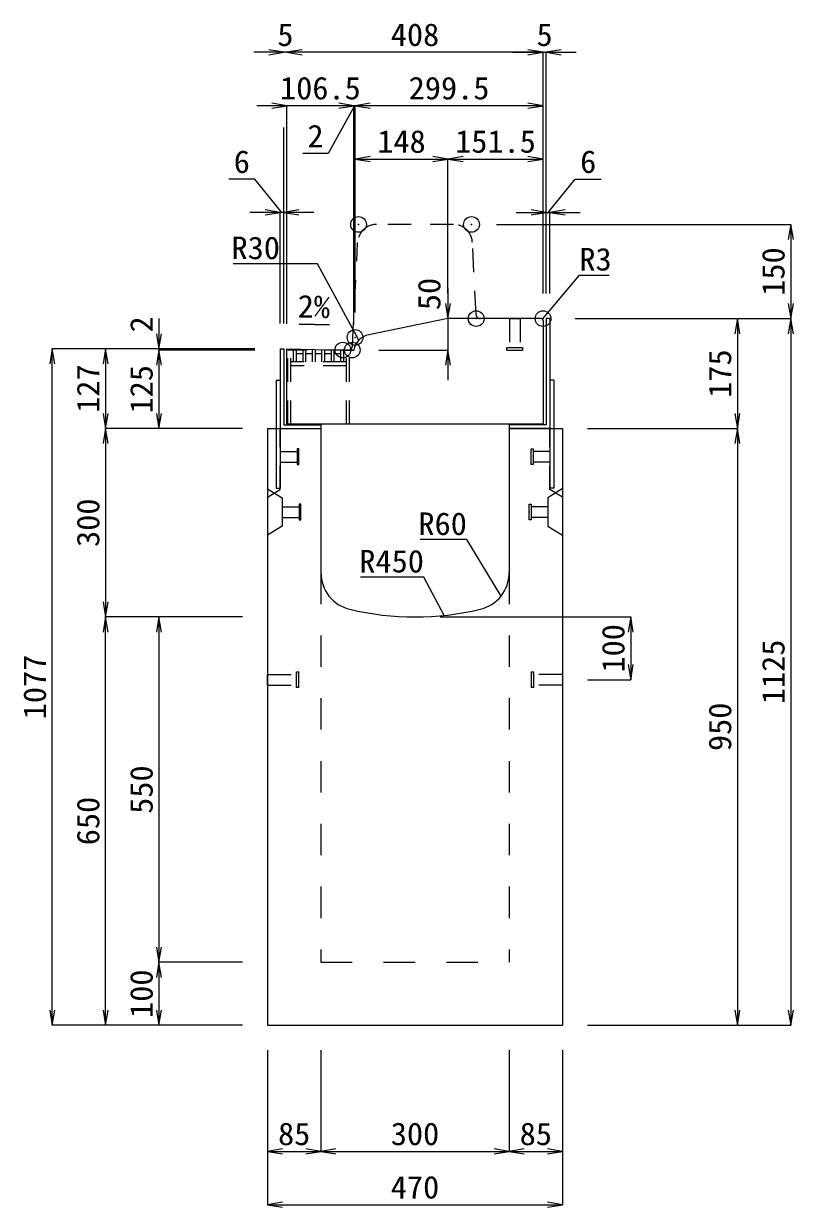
# Model space of a CAD drawing. Units: millimetres at full size. Extents: x -1809 to 57027, y -20349 to 17321.
# Drawn here: x 6276 to 7503, y -5886 to -4001 of the extents above; entities that cross this region are included whole.
import ezdxf
from ezdxf.enums import TextEntityAlignment as Align

# ---------------------------------------------------------------- set-up
doc = ezdxf.new("R2010")
doc.units = ezdxf.units.MM
doc.header["$LTSCALE"] = 50
doc.header["$PDMODE"] = 32
doc.header["$PDSIZE"] = 25
doc.linetypes.add('USER1', pattern=[2, 1, -1])
doc.linetypes.add('USER2', pattern=[1.35, 0.75, -0.6])
for name, color, linetype, lineweight in [('インサート', 3, 'USER2', 9), ('グレーチング', 7, 'USER2', 5), ('受枠', 3, 'Continuous', 5), ('寸法線', 7, 'Continuous', 13), ('引出線', 4, 'Continuous', 13), ('本体', 2, 'Continuous', 13)]:
    doc.layers.add(name, color=color, linetype=linetype, lineweight=lineweight)
doc.layers.add('作業エリア', color=11, linetype='Continuous')
doc.styles.add('ＭＳ 明朝', font='')
doc.styles.get('ＭＳ 明朝').set_extended_font_data('MS Mincho')

# ---------------------------------------------------------------- blocks, each defined once
blk = doc.blocks.new('open_arrow')
at = {"color": 0, "linetype": 'Continuous', "lineweight": -2}
blk.add_lwpolyline([(7.5, 1.25), (0, 0), (7.5, -1.25)], dxfattribs=at)

msp = doc.modelspace()

# ---------------------------------------------------------------- linework, layer by layer
at = {"layer": 'インサート'}
for p, q in [((7050.5, -4471.05), (7050.5, -4517.05)), ((7050.5, -4471.05), (7067.5, -4471.05)), ((7067.5, -4471.05), (7067.5, -4517.05)), ((7046.5, -4521.05), (7046.5, -4517.05)), ((7046.5, -4517.05), (7071.5, -4517.05)), ((7046.5, -4521.05), (7071.5, -4521.05)), ((7071.5, -4517.05), (7071.5, -4521.05)), ((6685, -4682.55), (6712, -4682.55)), ((6685, -4682.55), (6685, -4699.55)), ((6715, -4678.55), (6712, -4678.55)), ((6712, -4678.55), (6712, -4703.55)), ((6715, -4703.55), (6715, -4678.55)), ((7085, -4678.55), (7088, -4678.55)), ((7085, -4703.55), (7085, -4678.55)), ((7088, -4678.55), (7088, -4703.55)), ((7115, -4682.55), (7088, -4682.55)), ((7115, -4682.55), (7115, -4699.55)), ((6685, -4699.55), (6712, -4699.55)), ((6712, -4703.55), (6715, -4703.55)), ((7088, -4703.55), (7085, -4703.55)), ((7115, -4699.55), (7088, -4699.55)), ((6718.2, -4766.55), (6715.2, -4766.55)), ((6715.2, -4766.55), (6715.2, -4791.55)), ((6718.2, -4791.55), (6718.2, -4766.55)), ((7081.8, -4766.55), (7084.8, -4766.55)), ((7081.8, -4791.55), (7081.8, -4766.55)), ((7084.8, -4766.55), (7084.8, -4791.55)), ((6688.2, -4770.55), (6715.2, -4770.55)), ((6688.2, -4770.55), (6688.2, -4787.55)), ((6688.2, -4787.55), (6715.2, -4787.55)), ((7111.8, -4770.55), (7084.8, -4770.55)), ((7111.8, -4787.55), (7084.8, -4787.55)), ((7111.8, -4770.55), (7111.8, -4787.55)), ((6715.2, -4791.55), (6718.2, -4791.55)), ((7084.8, -4791.55), (7081.8, -4791.55)), ((6665, -5037.55), (6711, -5037.55)), ((6665, -5054.55), (6665, -5037.55)), ((6711, -5058.55), (6711, -5033.55)), ((6711, -5033.55), (6715, -5033.55)), ((6715, -5058.55), (6715, -5033.55)), ((7085, -5033.55), (7089, -5033.55)), ((7085, -5033.55), (7085, -5058.55)), ((7089, -5033.55), (7089, -5058.55)), ((7135, -5037.55), (7089, -5037.55)), ((7135, -5037.55), (7135, -5054.55)), ((6665, -5054.55), (6711, -5054.55)), ((6715, -5058.55), (6711, -5058.55)), ((7089, -5058.55), (7085, -5058.55)), ((7135, -5054.55), (7089, -5054.55))]:
    msp.add_line(p, q, dxfattribs=at)
at = {"layer": 'グレーチング'}
for p, q in [((6697.5, -4639.05), (6697.5, -4521.05)), ((6795.5, -4521.05), (6697.5, -4521.05)), ((6702, -4639.05), (6702, -4521.05)), ((6706.5, -4540.05), (6706.5, -4521.05)), ((6711, -4540.05), (6711, -4521.05)), ((6721.6, -4540.05), (6721.6, -4521.05)), ((6726.1, -4540.05), (6726.1, -4521.05)), ((6736.7, -4540.05), (6736.7, -4521.05)), ((6741.2, -4540.05), (6741.2, -4521.05)), ((6751.8, -4540.05), (6751.8, -4521.05)), ((6756.3, -4540.05), (6756.3, -4521.05)), ((6766.9, -4540.05), (6766.9, -4521.05)), ((6771.4, -4540.05), (6771.4, -4521.05)), ((6782, -4540.05), (6782, -4521.05)), ((6786.5, -4540.05), (6786.5, -4521.05)), ((6791, -4639.05), (6791, -4521.05)), ((6795.5, -4639.05), (6795.5, -4521.05)), ((6791, -4540.05), (6702, -4540.05)), ((6721.6, -4527.05), (6711, -4527.05)), ((6736.7, -4527.05), (6726.1, -4527.05)), ((6751.8, -4527.05), (6741.2, -4527.05)), ((6766.9, -4527.05), (6756.3, -4527.05)), ((6782, -4527.05), (6771.4, -4527.05)), ((6791, -4546.05), (6702, -4546.05))]:
    msp.add_line(p, q, dxfattribs=at)
at = {"layer": '作業エリア'}
for p in [(6810, -4321.05), (6990, -4321.05), (6997.5, -4471.05), (7104, -4471.05), (6804.5, -4501.05), (6785, -4521.05), (6800, -4521.05)]:
    msp.add_point(p, dxfattribs=at)
at = {"layer": '受枠'}
for p, q in [((7109, -4471.05), (7109, -4640.05)), ((7115, -4471.05), (7109, -4471.05)), ((7115, -4471.05), (7115, -4741.05)), ((6685, -4519.05), (6685, -4741.05)), ((6685, -4519.05), (6691, -4519.05)), ((6691, -4519.05), (6691, -4640.05)), ((6679, -4569.05), (6679, -4741.05)), ((6679, -4569.05), (6685, -4569.05)), ((7121, -4569.05), (7115, -4569.05)), ((7121, -4569.05), (7121, -4741.05)), ((6685, -4646.05), (6750, -4646.05)), ((6691, -4640.05), (6750, -4640.05)), ((6750, -4640.05), (6750, -4646.05)), ((7050, -4640.05), (7050, -4646.05)), ((7109, -4640.05), (7050, -4640.05)), ((7115, -4646.05), (7050, -4646.05)), ((6679, -4741.05), (6685, -4741.05)), ((7121, -4741.05), (7115, -4741.05))]:
    msp.add_line(p, q, dxfattribs=at)
at = {"layer": '寸法線'}
for p, q in [((6744, -4046.93), (6643, -4046.93)), ((7104, -4046.93), (6696, -4046.93)), ((7056, -4046.93), (7157, -4046.93)), ((7104, -4431.03), (7104, -4046.93)), ((7104, -4431.03), (7104, -4046.93)), ((7109, -4431.03), (7109, -4046.93)), ((6802.57, -4131.93), (6648, -4131.93)), ((6696, -4479.25), (6696, -4131.93)), ((6852.5, -4131.93), (6754.57, -4131.93)), ((6803.53, -4131.93), (6761.69, -4208.3)), ((6802.57, -4481.03), (6802.57, -4131.93)), ((7104, -4131.93), (6804.5, -4131.93)), ((6804.5, -4461.03), (6804.5, -4131.93)), ((7104, -4431.03), (7104, -4131.93)), ((6691, -4479.03), (6691, -4166.91)), ((6696, -4479.25), (6696, -4176.93)), ((6696, -4479.25), (6696, -4176.93)), ((6802.57, -4481.03), (6802.57, -4178.69)), ((6804.5, -4461.03), (6804.5, -4176.93)), ((6761.69, -4208.3), (6721.28, -4208.3)), ((6804.5, -4216.93), (6952.5, -4216.93)), ((6804.5, -4461.03), (6804.5, -4216.93)), ((6952.5, -4431.03), (6952.5, -4216.93)), ((6952.5, -4216.93), (7104, -4216.93)), ((6952.5, -4431.03), (6952.5, -4216.93)), ((7104, -4431.03), (7104, -4216.93)), ((6644.67, -4249.13), (6603.44, -4249.13)), ((6688, -4301.93), (6644.67, -4249.13)), ((7112, -4301.93), (7155.33, -4249.13)), ((7155.33, -4249.13), (7196.56, -4249.13)), ((6739, -4301.93), (6637, -4301.93)), ((6685, -4479.03), (6685, -4301.93)), ((6691, -4479.03), (6691, -4301.93)), ((7061, -4301.93), (7163, -4301.93)), ((7109, -4431.03), (7109, -4301.93)), ((7115, -4431.03), (7115, -4301.93)), ((7030.02, -4321.05), (7498.78, -4321.05)), ((7498.78, -4321.05), (7498.78, -4471.05)), ((6952.5, -4423.05), (6952.5, -4569.05)), ((6492.06, -4471.05), (6492.06, -4569.05)), ((7155.02, -4471.05), (7413.78, -4471.05)), ((7155.02, -4471.05), (7498.78, -4471.05)), ((7155.02, -4471.05), (7498.78, -4471.05)), ((7413.78, -4471.05), (7413.78, -4646.05)), ((7498.78, -4471.05), (7498.78, -5596.05)), ((6322.06, -5596.05), (6322.06, -4519.05)), ((6644.98, -4519.05), (6322.06, -4519.05)), ((6407.06, -4519.05), (6407.06, -4646.05)), ((6644.98, -4519.05), (6407.06, -4519.05)), ((6644.98, -4519.05), (6492.06, -4519.05)), ((6644.98, -4521.05), (6492.06, -4521.05)), ((6492.06, -4521.05), (6492.06, -4646.05)), ((6644.98, -4521.05), (6492.06, -4521.05)), ((6842.59, -4521.05), (6952.5, -4521.05)), ((6624.98, -4646.05), (6407.06, -4646.05)), ((6407.06, -4646.05), (6407.06, -4946.05)), ((6624.98, -4646.05), (6407.06, -4646.05)), ((6624.98, -4646.05), (6492.06, -4646.05)), ((7175.02, -4646.05), (7413.78, -4646.05)), ((7175.02, -4646.05), (7413.78, -4646.05)), ((7413.78, -4646.05), (7413.78, -5596.05)), ((6624.98, -4946.05), (6407.06, -4946.05)), ((6407.06, -5596.05), (6407.06, -4946.05)), ((6624.98, -4946.05), (6407.06, -4946.05)), ((6492.06, -4946.05), (6492.06, -5496.05)), ((6624.98, -4946.05), (6492.06, -4946.05)), ((6940.02, -4946.05), (7243.78, -4946.05)), ((7243.78, -4946.05), (7243.78, -5046.05)), ((7175.02, -5046.05), (7243.78, -5046.05)), ((6624.98, -5496.05), (6492.06, -5496.05)), ((6492.06, -5496.05), (6492.06, -5596.05)), ((6624.98, -5496.05), (6492.06, -5496.05)), ((6624.98, -5596.05), (6322.06, -5596.05)), ((6624.98, -5596.05), (6407.06, -5596.05)), ((6624.98, -5596.05), (6492.06, -5596.05)), ((7175.02, -5596.05), (7413.78, -5596.05)), ((7175.02, -5596.05), (7498.78, -5596.05)), ((6665, -5636.07), (6665, -5797.21)), ((6665, -5636.07), (6665, -5882.21)), ((6750, -5636.07), (6750, -5797.21)), ((6750, -5636.07), (6750, -5797.21)), ((7050, -5636.07), (7050, -5797.21)), ((7050, -5636.07), (7050, -5797.21)), ((7135, -5636.07), (7135, -5797.21)), ((7135, -5636.07), (7135, -5882.21)), ((6665, -5797.21), (6750, -5797.21)), ((6750, -5797.21), (7050, -5797.21)), ((7050, -5797.21), (7135, -5797.21)), ((6665, -5882.21), (7135, -5882.21))]:
    msp.add_line(p, q, dxfattribs=at)
at = {"layer": '引出線'}
for points in [[(6810.6, -4505.19), (6744.87, -4383.51), (6684.87, -4383.51), (6610.2, -4383.51)], [(7103.12, -4471.93), (7161.85, -4401.57), (7209.57, -4401.57)], [(6764, -4481.04), (6715.26, -4480.06), (6764, -4481.04)], [(7037.07, -4912.74), (6982.66, -4822.84), (6907.98, -4822.84)], [(6946.44, -4943.65), (6914.22, -4882.51), (6813.21, -4882.51)]]:
    msp.add_lwpolyline(points, dxfattribs=at)
at = {"layer": '本体', "linetype": 'USER2', "lineweight": 9}
for p, q in [((6961.46, -4321.05), (6838.54, -4321.05)), ((6800.33, -4514.4), (6808.57, -4349.56)), ((6997.17, -4464.4), (6991.43, -4349.56)), ((6685, -4743.05), (6685, -4646.05)), ((7115, -4743.05), (7115, -4646.05)), ((6665, -4755.55), (6685, -4743.05)), ((7135, -4755.55), (7115, -4743.05))]:
    msp.add_line(p, q, dxfattribs=at)
at = {"layer": '本体'}
for p, q in [((6952.5, -4471.05), (6826.19, -4496.66)), ((7101, -4471.05), (6952.5, -4471.05)), ((7104, -4474.05), (7104, -4639.05)), ((6696, -4639.05), (6696, -4519.27)), ((6696, -4519.27), (6785, -4521.05)), ((6785, -4521.05), (6802.57, -4521.05)), ((6665, -4646.05), (6665, -5596.05)), ((6665, -4646.05), (6750, -4646.05)), ((7104, -4639.05), (6696, -4639.05)), ((6750, -4646.05), (6750, -4875.53)), ((7050, -4646.05), (7050, -4875.53)), ((7050, -4646.05), (7135, -4646.05)), ((7135, -4646.05), (7135, -5596.05)), ((6665, -5596.05), (7135, -5596.05))]:
    msp.add_line(p, q, dxfattribs=at)
at = {"layer": '本体', "lineweight": 9}
for p, q in [((6665, -4742.05), (6688.2, -4756.55)), ((7134.58, -4742.31), (7111.8, -4756.55)), ((6688.2, -4756.55), (6688.2, -4801.55)), ((7111.8, -4756.55), (7111.8, -4801.55)), ((6688.2, -4801.55), (6665, -4816.05)), ((7111.8, -4801.55), (7135, -4816.05))]:
    msp.add_line(p, q, dxfattribs=at)
at = {"layer": '本体', "linetype": 'USER1', "lineweight": 15}
for p, q in [((6750, -4875.53), (6750, -5496.05)), ((7050, -4875.53), (7050, -5496.05)), ((6750, -5496.05), (7050, -5496.05))]:
    msp.add_line(p, q, dxfattribs=at)
at = {"layer": '本体', "linetype": 'USER2', "lineweight": 9}
for centre, radius, start, end in [((6838.54, -4351.05), 30, 90, 177.13759), ((6961.46, -4351.05), 30, 2.86241, 90), ((7004.16, -4464.05), 7, 182.86241, 270), ((6793.34, -4514.05), 7, 270, 357.13759)]:
    msp.add_arc(centre, radius, start, end, dxfattribs=at)
at = {"layer": '本体'}
for centre, radius, start, end in [((7101, -4474.05), 3, 0, 90), ((6832.15, -4526.06), 30, 101.45875, 170.39512), ((6810, -4875.53), 60, 180, 256.65764), ((6990, -4875.53), 60, 283.34236, 0), ((6900, -4496.05), 450, 256.65764, 283.34236)]:
    msp.add_arc(centre, radius, start, end, dxfattribs=at)

# ---------------------------------------------------------------- block references
at = {"layer": '寸法線', "xscale": 3.2, "yscale": 3.2}
for p, rotation in [((6691, -4046.93), 180), ((7104, -4046.93), 180), ((7104, -4046.93), 180), ((6696, -4131.93), 180), ((6802.57, -4131.93), 180), ((6802.57, -4131.93), 180), ((7104, -4131.93), 180), ((6952.5, -4216.93), 180), ((7104, -4216.93), 180), ((6685, -4301.93), 180), ((7109, -4301.93), 180), ((7498.78, -4321.05), 270), ((6952.5, -4471.05), 90), ((7498.78, -4471.05), 90), ((7413.78, -4471.05), 270), ((7498.78, -4471.05), 270), ((6492.06, -4519.05), 90), ((6322.06, -4519.05), 270), ((6407.06, -4519.05), 270), ((6492.06, -4521.05), 270), ((6492.06, -4521.05), 270), ((6952.5, -4521.05), 270), ((6407.06, -4646.05), 90), ((6492.06, -4646.05), 90), ((7413.78, -4646.05), 90), ((6407.06, -4646.05), 270), ((7413.78, -4646.05), 270), ((6407.06, -4946.05), 90), ((6407.06, -4946.05), 270), ((6492.06, -4946.05), 270), ((7243.78, -4946.05), 270), ((7243.78, -5046.05), 90), ((6492.06, -5496.05), 90), ((6492.06, -5496.05), 270), ((6322.06, -5596.05), 90), ((6407.06, -5596.05), 90), ((6492.06, -5596.05), 90), ((7413.78, -5596.05), 90), ((7498.78, -5596.05), 90), ((6750, -5797.21), 180), ((7050, -5797.21), 180), ((7135, -5797.21), 180), ((7135, -5882.21), 180)]:
    msp.add_blockref('open_arrow', p, dxfattribs=dict(at, rotation=rotation))
for p in [(6696, -4046.93), (6696, -4046.93), (7109, -4046.93), (6804.5, -4131.93), (6804.5, -4131.93), (6804.5, -4216.93), (6952.5, -4216.93), (6691, -4301.93), (7115, -4301.93), (6665, -5797.21), (6750, -5797.21), (7050, -5797.21), (6665, -5882.21)]:
    msp.add_blockref('open_arrow', p, dxfattribs=at)
at = {"layer": '引出線'}
for p, xscale, yscale, rotation in [((6764, -4481.04), 0.0533, 0.0533, 178.9), ((7103.12, -4471.93), 0.0533, 0.0533, 50.2), ((6810.6, -4505.19), 0.0533, 0.0533, 118.4), ((7037.07, -4912.74), 0.0444, 0.0444, 121.2), ((6946.44, -4943.65), 0.0444, 0.0444, 117.8)]:
    msp.add_blockref('open_arrow', p, dxfattribs=dict(at, xscale=xscale, yscale=yscale, rotation=rotation))

# ---------------------------------------------------------------- texts
at = {"layer": '寸法線', "style": 'ＭＳ 明朝', "width": 1.05}
for s, p in [('5', (6693.5, -4018.91)), ('408', (6900, -4018.91)), ('5', (7106.5, -4018.91)), ('106.5', (6749.28, -4103.91)), ('299.5', (6954.25, -4103.91)), ('2', (6741.48, -4180.28)), ('148', (6878.5, -4188.91)), ('151.5', (7028.25, -4188.91)), ('6', (6624.05, -4221.11)), ('6', (7175.95, -4221.11)), ('85', (6707.5, -5769.19)), ('300', (6900, -5769.19)), ('85', (7092.5, -5769.19)), ('470', (6900, -5854.19))]:
    msp.add_text(s, height=36.03, dxfattribs=at).set_placement(p, align=Align.MIDDLE_CENTER)
for s, p in [('150', (7470.76, -4396.05)), ('50', (6922.5, -4431.79)), ('2', (6464.06, -4480.2)), ('175', (7385.76, -4558.55)), ('127', (6379.04, -4582.55)), ('125', (6464.04, -4583.55)), ('300', (6379.04, -4796.05)), ('100', (7215.76, -4996.05)), ('1125', (7470.76, -5033.55)), ('1077', (6294.04, -5057.55)), ('950', (7385.76, -5121.05)), ('550', (6464.04, -5221.05)), ('650', (6379.04, -5271.05)), ('100', (6464.04, -5546.05))]:
    msp.add_text(s, height=36.03, rotation=90, dxfattribs=at).set_placement(p, align=Align.MIDDLE_CENTER)
at = {"layer": '引出線', "style": 'ＭＳ 明朝', "width": 1.05}
for s, p in [('R30', (6684.87, -4340.31)), ('R60', (6982.66, -4779.64)), ('R450', (6914.22, -4839.31))]:
    msp.add_text(s, height=36.03, dxfattribs=at).set_placement(p, align=Align.TOP_RIGHT)
msp.add_text('R3', height=36.03, dxfattribs=at).set_placement((7161.85, -4358.37), align=Align.TOP_LEFT)
msp.add_text('2%', height=36.03, rotation=358.854, dxfattribs=at).set_placement((6764.94, -4434.14), align=Align.TOP_RIGHT)

doc.saveas('drawing.dxf')
